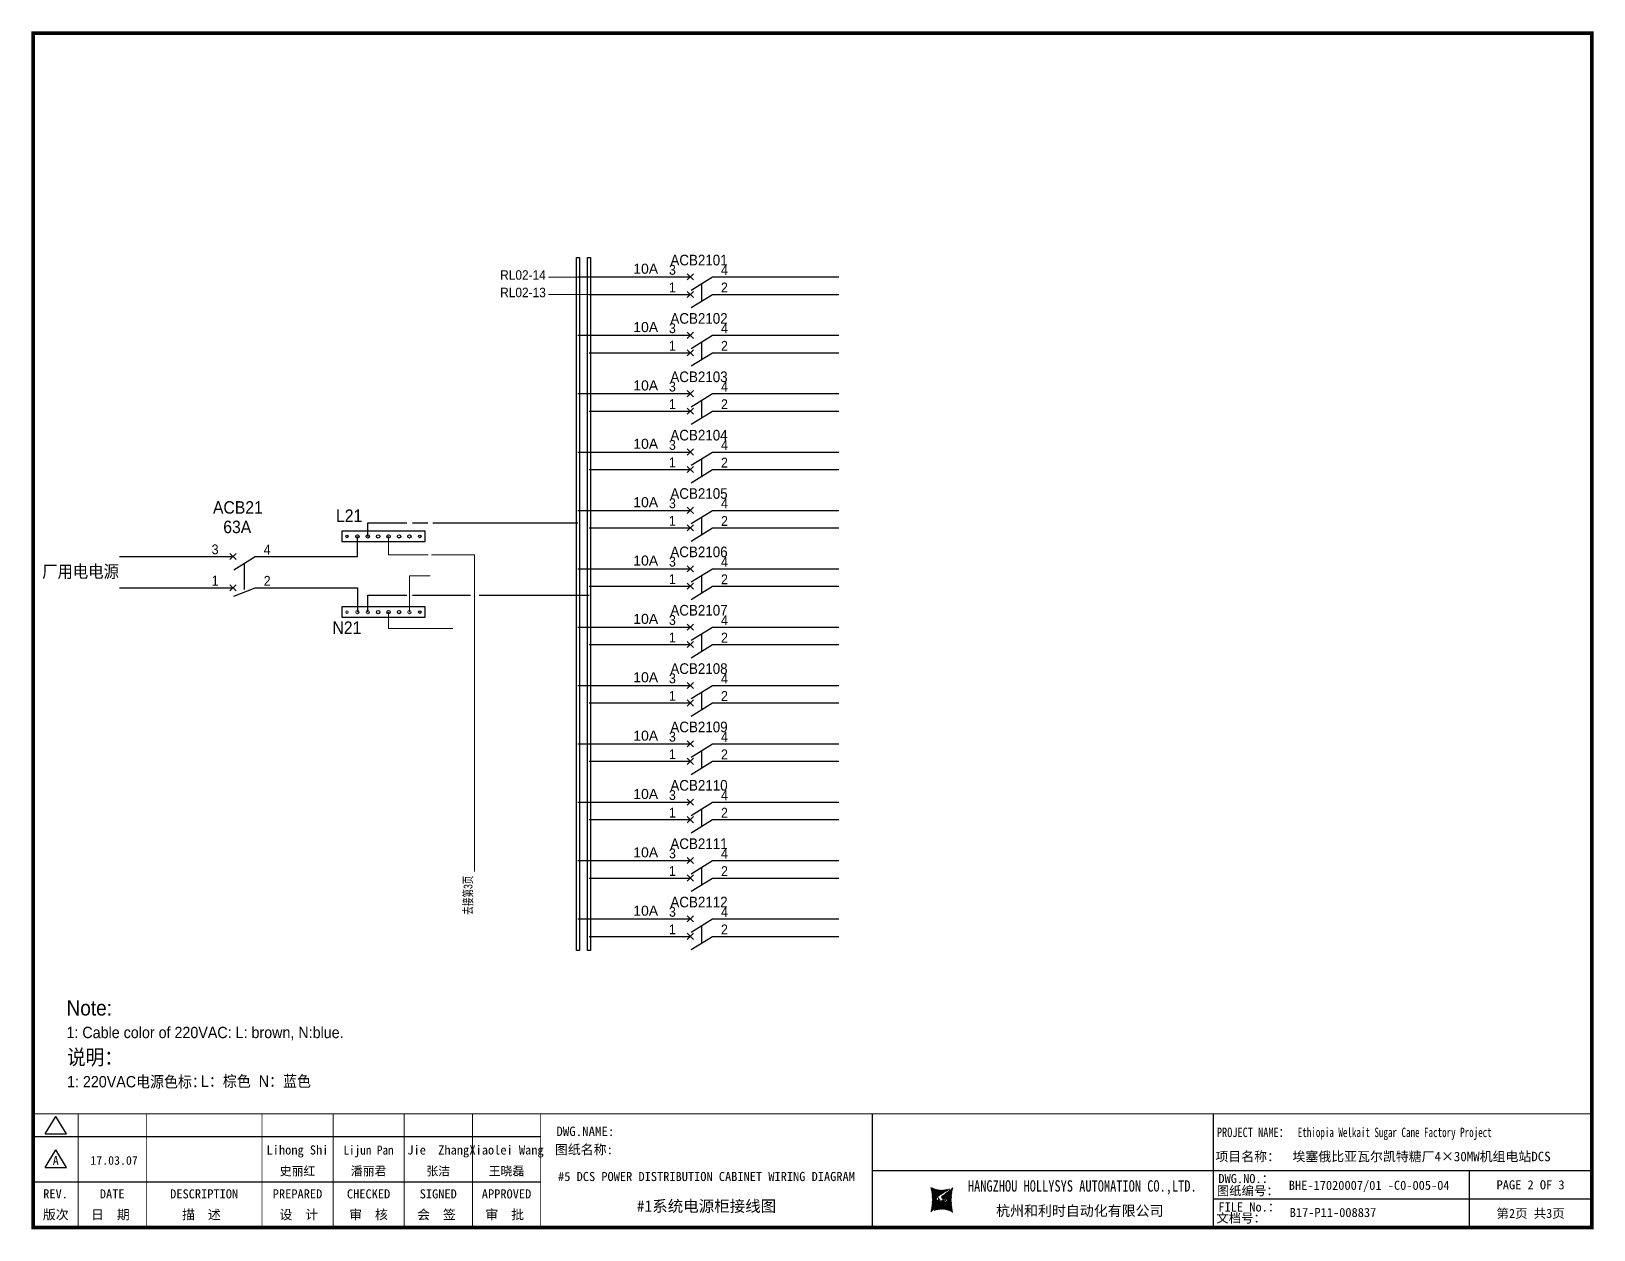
# Model space of a CAD drawing. Extents: x 81444 to 119867, y -54538 to -29386.
# Drawn here: x 96423 to 100548, y -54507 to -51344 of the extents above; entities that cross this region are included whole.
import ezdxf
from ezdxf.enums import TextEntityAlignment as Align
from ezdxf.lldxf.tags import DXFTag

# ---------------------------------------------------------------- set-up
doc = ezdxf.new("R2010")
doc.units = 0
doc.header["$LTSCALE"] = 100
doc.header["$MEASUREMENT"] = 0
for name, color, linetype in [('t', 1, 'Continuous'), ('标准图框及表格', 7, 'Continuous'), ('空气开关', 7, 'Continuous')]:
    doc.layers.add(name, color=color, linetype=linetype)
doc.layers.add('细实线', color=7, linetype='Continuous', lineweight=20)
doc.styles.add('HZ', font='arial.ttf', dxfattribs={"width": 0.7})
doc.styles.get("Standard").update_dxf_attribs({"font": ''})
doc.styles.get('Standard').set_extended_font_data('SimSun')
tags = doc.linetypes.add('CENTER', pattern=[2, 1.25, -0.25, 0.25, -0.25]).pattern_tags.tags
tags[10:11] = [DXFTag(74, 4), DXFTag(75, 0), DXFTag(340, '0'), DXFTag(46, 1.0), DXFTag(50, 0.0), DXFTag(44, 0.0), DXFTag(45, 0.0)]
tags[8:9] = [DXFTag(74, 4), DXFTag(75, 0), DXFTag(340, '0'), DXFTag(46, 1.0), DXFTag(50, 0.0), DXFTag(44, 0.0), DXFTag(45, 0.0)]
tags[6:7] = [DXFTag(74, 4), DXFTag(75, 0), DXFTag(340, '0'), DXFTag(46, 1.0), DXFTag(50, 0.0), DXFTag(44, 0.0), DXFTag(45, 0.0)]
tags[4:5] = [DXFTag(74, 4), DXFTag(75, 0), DXFTag(340, '0'), DXFTag(46, 1.0), DXFTag(50, 0.0), DXFTag(44, 0.0), DXFTag(45, 0.0)]
pattern_1 = [(45, (0, 0), (-0.736262898216564, 0.7362628982165641), [])]

# ---------------------------------------------------------------- blocks, each defined once
blk = doc.blocks.new('图框')
at = {"layer": '标准图框及表格'}
h = blk.add_hatch(dxfattribs=at)
h.set_pattern_fill('ANSI31', color=5, scale=8.329863809039892, style=0)
h.set_pattern_definition(pattern_1)
edge = h.paths.add_edge_path()
edge.add_arc((2399.257256036391, -2998.153851416566), 55.18534773488954, 238.1092081981581, 291.6531626184834)
edge.add_line((2419.619937407027, -3049.445018414634), (2388.525499730735, -3070.242821799802))
edge.add_arc((2238.907377712399, -3078.328790578547), 135.3602868968974, 346.3915348661821, 374.2500326978034)
edge.add_line((2370.467593623529, -3110.177132109857), (2397.50623789792, -3087.85242802291))
edge.add_line((2391.339199201146, -3080.281448750429), (2396.143986595598, -3080.898839897796))
edge.add_spline(control_points=[(2397.470018868538, -3087.887634953957), (2398.35948137939, -3087.023080631327), (2399.970992452319, -3085.456697735681), (2399.869182150054, -3081.252294174519), (2397.426500162081, -3081.012803431273), (2396.121921064187, -3080.884897048199)], knot_values=[0, 0, 0, 0, 6.844331067525468, 12.40042740766005, 18.76924275352248, 18.76924275352248, 18.76924275352248, 18.76924275352248], weights=[1, 1, 1, 1, 1, 1], degree=3, periodic=0)
edge.add_spline(control_points=[(2388.515363058686, -3070.265433304907), (2387.789374929038, -3070.86905758363), (2386.478198365832, -3071.959237952229), (2385.544096281083, -3073.38263759949), (2385.127199159644, -3074.017912079413)], knot_values=[0, 0, 0, 0, 5.253673658024614, 9.488438564008057, 9.488438564008057, 9.488438564008057, 9.488438564008057], weights=[1, 1, 1, 1, 1], degree=3, periodic=0)
edge.add_spline(control_points=[(2386.272665588534, -3072.281716856574), (2385.721471206634, -3072.905523096015), (2384.632427465753, -3074.386714445929), (2384.912828655535, -3077.72895088909), (2387.858851342782, -3079.895552619193), (2390.185443934519, -3080.145534927004), (2391.314573401905, -3080.266855002868)], knot_values=[10.66597461496156, 10.66597461496156, 10.66597461496156, 10.66597461496156, 18.97770399508879, 28.89455822145742, 41.119553648298, 52.64692538081317, 52.64692538081317, 52.64692538081317, 52.64692538081317], weights=[1, 1, 1, 1, 1, 1, 1], degree=3, periodic=0)
h = blk.add_hatch(dxfattribs=at)
h.set_pattern_fill('ANSI31', color=3, scale=8.329863809039892, style=0)
h.set_pattern_definition(pattern_1)
edge = h.paths.add_edge_path()
edge.add_line((2402.469732125144, -3075.776359090531), (2407.706041465404, -3076.440586092609))
edge.add_spline(control_points=[(2401.044493204623, -3068.769946203269), (2400.155030693568, -3069.634500525768), (2398.543519620813, -3071.200883421574), (2398.645329922932, -3075.40528698259), (2401.088011911052, -3075.644777725895), (2402.392591008975, -3075.772684108895)], knot_values=[0, 0, 0, 0, 6.844331067526932, 12.40042740766158, 18.76924275352342, 18.76924275352342, 18.76924275352342, 18.76924275352342], weights=[1, 1, 1, 1, 1, 1], degree=3, periodic=0)
edge.add_line((2428.046918449632, -3046.480449047325), (2401.008274175249, -3068.805153134272))
edge.add_spline(control_points=[(2412.625169549749, -3083.918607966574), (2413.015644598316, -3083.422785431954), (2413.86377905187, -3082.052674005965), (2413.601683417044, -3078.928630268005), (2410.655660730175, -3076.762028538062), (2408.329068138031, -3076.512046230251), (2407.199938671052, -3076.390726154226)], knot_values=[12.65408913243743, 12.65408913243743, 12.65408913243743, 12.65408913243743, 18.97770399508879, 28.89455822145742, 41.119553648298, 52.64692538081317, 52.64692538081317, 52.64692538081317, 52.64692538081317], weights=[1, 1, 1, 1, 1, 1, 1], degree=3, periodic=0)
edge.add_line((2411.626283690712, -3084.975693399283), (2412.781242849298, -3083.732051979769))
edge.add_line((2410.021343801694, -3086.399138189481), (2411.626283690712, -3084.975693399414))
edge.add_line((2378.894574665755, -3107.212562742519), (2409.989012342048, -3086.414759357351))
edge.add_arc((2399.257256036391, -3158.503729740543), 55.18534773488965, 58.10920819815809, 111.6531626184834)
edge.add_arc((2559.607134360383, -3078.328790578547), 135.360286896897, 166.3915348661823, 194.2500326978024)
at = {"color": 7}
for p, q in [((2215.642035047145, -2851.581424744189), (2215.642035047145, -3151.581424744189)), ((3115.642035047145, -2851.581424744189), (3115.642035047145, -3151.581424744189)), ((0, -2911.581424744189), (1340.158172602998, -2911.581424744189)), ((2215.642035047145, -3001.581424744189), (3115.642035047145, -3001.581424744189)), ((3115.642035047145, -3001.581424744189), (4115.642035047145, -3001.581424744189)), ((3791.785572043125, -3001.581424744189), (3791.785572043125, -3151.581424744189)), ((0, -3031.581424744189), (1340.158172602998, -3031.581424744189)), ((4115.642035047145, -3076.581424744189), (3115.642035047145, -3076.581424744189))]:
    blk.add_line(p, q, dxfattribs=at)
at = {"color": 7, "const_width": 3}
blk.add_lwpolyline([(4115.642035047145, -2851.581424744189), (0, -2851.581424744189)], dxfattribs=at)
at = {"layer": 't', "color": 7}
for p, q in [((31.94938321653171, -2904.992613363662), (59.89920926059131, -2859.122325316828)), ((87.8490353046218, -2904.992613363662), (59.89920926059131, -2859.122325316828)), ((31.94938321653171, -2904.992613363662), (87.8490353046218, -2904.992613363662)), ((31.94938321653171, -2992.977239491032), (59.89920926059131, -2947.106951444141)), ((87.8490353046218, -2992.977239491032), (59.89920926059131, -2947.106951444141)), ((31.94938321653171, -2992.977239491032), (87.8490353046218, -2992.977239491032))]:
    blk.add_line(p, q, dxfattribs=at)
at = {"layer": 't', "color": 7, "const_width": 9.61519705431492}
blk.add_lwpolyline([(4115.642035047145, -3151.581424744189), (4115.642035047145, 0), (0, 0), (0, -3151.581424744189)], close=True, dxfattribs=at)
at = {"layer": 't', "color": 7, "const_width": 2.40379926357873}
for points in [[(118.7653193609731, -2852.783324375967), (118.7653193609731, -3151.581424744189)], [(299.0502641293569, -2852.783324375967), (299.0502641293569, -3151.581424744189)], [(604.3883150879992, -2852.783324375967), (604.3883150879992, -3156.41304604568)], [(791.9882990770857, -2852.783324375967), (791.9882990770857, -3156.41304604568)], [(979.588283066143, -2852.783324375967), (979.588283066143, -3156.41304604568)], [(1159.873227834585, -2852.783324375967), (1159.873227834585, -3156.41304604568)], [(1340.158172602998, -2852.783324375967), (1340.158172602998, -3156.41304604568)]]:
    blk.add_lwpolyline(points, dxfattribs=at)
at = {"color": 7, "linetype": 'CENTER'}
for s, height, p in [('图纸编号：', 24, (3125.2212882557, -3066.664538382978)), ('杭州和利时自动化有限公司', 27, (2542.549152440595, -3121.114498389041)), ('文档号：', 24, (3124.032392707933, -3138.728717091954))]:
    blk.add_text(s, height=height, dxfattribs=at).set_placement(p)
at = {"color": 7, "flags": 8}
for tag, p, height in [('DWG.NAME:', (1381.636459220965, -2910.37952511241), 25), ('PROJECTNAME:', (3125.480185663539, -2912.807924402037), 24), ('PROJECTNAME：', (3339.10867075545, -2913.108539231762), 25), ('DWG.NO.:', (3128.186172261583, -3030.402470643486), 24), ('图纸编号', (3315.362718925957, -3052.404678158069), 24), ('FILENO.:', (3128.672545599984, -3106.104124450346), 24), ('文档号', (3317.726365529132, -3124.132485953713), 24)]:
    blk.add_attdef(tag, p, '', height=height, dxfattribs=at)
for tag, height, p in [('A', 23, (59.89920926059131, -2974.881554149018)), ('设计时间', 23, (213.8658221408186, -2974.881554149018)), ('RENLIU', 24, (698.1883070825425, -2950.380597809435)), ('SHUFENWANG', 24, (885.7882910716289, -2950.380597809435)), ('FANGHOU', 24, (1069.730755450379, -2950.380597809435)), ('DANDANLI', 24, (1250.015700218792, -2950.380597809435)), ('刘仁', 23, (698.1883070825425, -3002.188376027443)), ('王姝芬', 23, (885.7882910716289, -3002.188376027443)), ('侯方', 23, (1069.730755450379, -3002.188376027443)), ('李丹丹', 23, (1250.015700218792, -3002.188376027443)), ('#10STATIONONTROLCABINETCOVER', 30, (1777.900103825072, -3017.182374560078)), ('REV.', 24, (59.38265968048654, -3063.048954873535)), ('DATE', 24, (208.907791745165, -3063.048954873535)), ('DESCRIPTION', 24, (451.7192896086781, -3063.048954873535)), ('PREPARED', 24, (698.1883070825425, -3063.048954873535)), ('CHECKED', 24, (885.7882910716144, -3063.048954873535)), ('SIGNED', 24, (1069.730755450364, -3063.048954873535)), ('APPROVED', 24, (1250.015700218792, -3063.048954873535)), ('PAGEXOFX', 24, (3953.713803545135, -3039.081424744189)), ('图纸名称', 30, (1777.900103825072, -3094.695064044037)), ('第几页共几页', 24, (3953.713803545135, -3114.081424744189))]:
    blk.add_attdef(tag, text='', height=height, dxfattribs=at).set_placement(p, align=Align.MIDDLE)
for tag, p in [('图纸名称:', (1377.81237181677, -2965.923337057193)), ('项目名称：', (3121.562334825969, -2984.305160940257)), ('项目名称：', (3325.036680579346, -2984.305160940257))]:
    blk.add_attdef(tag, text='', height=25, dxfattribs=at).set_placement(p, align=Align.BOTTOM_LEFT)
at = {"color": 7, "width": 0.8, "flags": 8}
blk.add_attdef('HANGZHOUHOLLYSYSAUTOMATIONCO.,LTD.', text='', height=24, dxfattribs=at).set_placement((2770.082304289484, -3045.714803244191), align=Align.MIDDLE)
at = {"layer": 't', "color": 7}
for s, p in [('版次', (59.89920926059131, -3117.600441270843)), ('日  期', (204.1999693705875, -3117.600441270843)), ('描  述', (444.4895954714448, -3117.600441270843)), ('设  计', (701.4970341851513, -3117.600441270843)), ('审  核', (885.5947788425256, -3117.600441270843)), ('会  签', (1065.022933075787, -3117.600441270843)), ('审  批', (1245.3078778442, -3117.600441270843))]:
    blk.add_text(s, height=25, dxfattribs=at).set_placement(p, align=Align.MIDDLE_CENTER)
at = {"layer": '标准图框及表格', "color": 5, "style": 'HZ'}
for s, p in [('pgqh', (2373.884875617339, -3059.677228196226)), ('hollilas', (2374.051901626051, -3085.968484618272))]:
    blk.add_text(s, height=5.205656721233694, dxfattribs=at).set_placement(p)
at = {"layer": '标准图框及表格', "color": 3, "style": 'HZ'}
for s, height, p in [('auto', 8.676094535389492, (2400.907127263781, -3074.200036411981)), ('hollysys', 4.338047267694746, (2402.5381050141, -3099.731461394062))]:
    blk.add_text(s, height=height, dxfattribs=at).set_placement(p)
blk = doc.blocks.new('供电端子')
at = {"style": 'HZ', "width": 0.7}
blk.add_attdef('供电端子', (0, 0), '', height=17, dxfattribs=at)

msp = doc.modelspace()

# ---------------------------------------------------------------- linework, layer by layer
at = {"color": 43}
for p, q in [((97866.31212036333, -51992.58867205161), (98162.97673399256, -51992.58867205161)), ((98221.53046530373, -51992.58867205161), (98555.22592744998, -51992.58867205161)), ((97866.31212036333, -52146.58867205161), (98162.97673399256, -52146.58867205161)), ((98221.53046530373, -52146.58867205161), (98555.22592744998, -52146.58867205161)), ((97866.31212036333, -52300.58867205161), (98162.97673399256, -52300.58867205161)), ((98221.53046530373, -52300.58867205161), (98555.22592744998, -52300.58867205161)), ((97866.31212036333, -52454.58867205161), (98162.97673399256, -52454.58867205161)), ((98221.53046530373, -52454.58867205161), (98555.22592744998, -52454.58867205161)), ((97866.31212036333, -52608.58867205161), (98162.97673399256, -52608.58867205161)), ((98221.53046530373, -52608.58867205161), (98555.22592744998, -52608.58867205161)), ((97283.86212036332, -52730.30469449504), (97283.86212036332, -52677.33867205161)), ((97311.36212036332, -52677.33867205161), (97311.36212036332, -52641.03867205162)), ((97311.36212036332, -52641.03867205162), (97414.21181286608, -52641.03867205162)), ((97429.40876109792, -52641.03867205162), (97470.3236217221, -52641.03867205162)), ((97483.57224325759, -52641.03867205162), (97866.31212036333, -52641.03867205162)), ((96656.27247069815, -52730.30469449504), (96955.68708432738, -52730.30469449504)), ((97014.24081563855, -52730.30469449504), (97283.86212036332, -52730.30469449504)), ((97866.31212036333, -52762.58867205161), (98162.97673399256, -52762.58867205161)), ((98221.53046530373, -52762.58867205161), (98555.22592744998, -52762.58867205161)), ((97866.31212036333, -52916.58867205161), (98162.97673399256, -52916.58867205161)), ((98221.53046530373, -52916.58867205161), (98555.22592744998, -52916.58867205161)), ((97866.31212036333, -53070.58867205161), (98162.97673399256, -53070.58867205161)), ((98221.53046530373, -53070.58867205161), (98555.22592744998, -53070.58867205161)), ((97866.31212036333, -53224.58867205161), (98162.97673399256, -53224.58867205161)), ((98221.53046530373, -53224.58867205161), (98555.22592744998, -53224.58867205161)), ((97866.31212036333, -53378.58867205161), (98162.97673399256, -53378.58867205161)), ((98221.53046530373, -53378.58867205161), (98555.22592744998, -53378.58867205161)), ((97866.31212036333, -53532.58867205161), (98162.97673399256, -53532.58867205161)), ((98221.53046530373, -53532.58867205161), (98555.22592744998, -53532.58867205161)), ((97866.31212036333, -53686.58867205161), (98162.97673399256, -53686.58867205161)), ((98221.53046530373, -53686.58867205161), (98555.22592744998, -53686.58867205161))]:
    msp.add_line(p, q, dxfattribs=at)
at = {"color": 6}
for p, q in [((98171.0686128399, -52000.68055089894), (98154.88485514522, -51984.49679320427)), ((98154.88485514522, -52000.68055089894), (98171.0686128399, -51984.49679320427)), ((98165.0587903676, -52027.37665822924), (98221.53046530373, -51992.58867205161)), ((98154.88485514522, -52046.79218633044), (98171.0686128399, -52030.60842863577)), ((98171.0686128399, -52046.79218633044), (98154.88485514522, -52030.60842863577)), ((98165.0587903676, -52073.48829366074), (98221.53046530373, -52038.70030748311)), ((98171.0686128399, -52154.68055089894), (98154.88485514522, -52138.49679320427)), ((98154.88485514522, -52154.68055089894), (98171.0686128399, -52138.49679320427)), ((98165.0587903676, -52181.37665822924), (98221.53046530373, -52146.58867205161)), ((98171.0686128399, -52200.79218633044), (98154.88485514522, -52184.60842863577)), ((98154.88485514522, -52200.79218633044), (98171.0686128399, -52184.60842863577)), ((98165.0587903676, -52227.48829366074), (98221.53046530373, -52192.70030748311)), ((98154.88485514522, -52308.68055089894), (98171.0686128399, -52292.49679320427)), ((98171.0686128399, -52308.68055089894), (98154.88485514522, -52292.49679320427)), ((98165.0587903676, -52335.37665822924), (98221.53046530373, -52300.58867205161)), ((98154.88485514522, -52354.79218633044), (98171.0686128399, -52338.60842863577)), ((98171.0686128399, -52354.79218633044), (98154.88485514522, -52338.60842863577)), ((98165.0587903676, -52381.48829366074), (98221.53046530373, -52346.70030748311)), ((98171.0686128399, -52462.68055089894), (98154.88485514522, -52446.49679320427)), ((98154.88485514522, -52462.68055089894), (98171.0686128399, -52446.49679320427)), ((98165.0587903676, -52489.37665822924), (98221.53046530373, -52454.58867205161)), ((98171.0686128399, -52508.79218633044), (98154.88485514522, -52492.60842863577)), ((98154.88485514522, -52508.79218633044), (98171.0686128399, -52492.60842863577)), ((98165.0587903676, -52535.48829366074), (98221.53046530373, -52500.70030748311)), ((98154.88485514522, -52616.68055089894), (98171.0686128399, -52600.49679320427)), ((98171.0686128399, -52616.68055089894), (98154.88485514522, -52600.49679320427)), ((98165.0587903676, -52643.37665822924), (98221.53046530373, -52608.58867205161)), ((98154.88485514522, -52662.79218633044), (98171.0686128399, -52646.60842863577)), ((98171.0686128399, -52662.79218633044), (98154.88485514522, -52646.60842863577)), ((98165.0587903676, -52689.48829366074), (98221.53046530373, -52654.70030748311)), ((98171.0686128399, -52770.68055089894), (98154.88485514522, -52754.49679320427)), ((98154.88485514522, -52770.68055089894), (98171.0686128399, -52754.49679320427)), ((98171.0686128399, -52816.79218633044), (98154.88485514522, -52800.60842863577)), ((98154.88485514522, -52816.79218633044), (98171.0686128399, -52800.60842863577)), ((98165.0587903676, -52797.37665822924), (98221.53046530373, -52762.58867205161)), ((98165.0587903676, -52843.48829366074), (98221.53046530373, -52808.70030748311)), ((98171.0686128399, -52924.68055089894), (98154.88485514522, -52908.49679320427)), ((98154.88485514522, -52924.68055089894), (98171.0686128399, -52908.49679320427)), ((98165.0587903676, -52951.37665822924), (98221.53046530373, -52916.58867205161)), ((98171.0686128399, -52970.79218633044), (98154.88485514522, -52954.60842863577)), ((98154.88485514522, -52970.79218633044), (98171.0686128399, -52954.60842863577)), ((98165.0587903676, -52997.48829366074), (98221.53046530373, -52962.70030748311)), ((98154.88485514522, -53078.68055089894), (98171.0686128399, -53062.49679320427)), ((98171.0686128399, -53078.68055089894), (98154.88485514522, -53062.49679320427)), ((98165.0587903676, -53105.37665822924), (98221.53046530373, -53070.58867205161)), ((98154.88485514522, -53124.79218633044), (98171.0686128399, -53108.60842863577)), ((98171.0686128399, -53124.79218633044), (98154.88485514522, -53108.60842863577)), ((98165.0587903676, -53151.48829366074), (98221.53046530373, -53116.70030748311)), ((98171.0686128399, -53232.68055089894), (98154.88485514522, -53216.49679320427)), ((98154.88485514522, -53232.68055089894), (98171.0686128399, -53216.49679320427)), ((98165.0587903676, -53259.37665822924), (98221.53046530373, -53224.58867205161)), ((98171.0686128399, -53278.79218633044), (98154.88485514522, -53262.60842863577)), ((98154.88485514522, -53278.79218633044), (98171.0686128399, -53262.60842863577)), ((98165.0587903676, -53305.48829366074), (98221.53046530373, -53270.70030748311)), ((98171.0686128399, -53386.68055089894), (98154.88485514522, -53370.49679320427)), ((98154.88485514522, -53386.68055089894), (98171.0686128399, -53370.49679320427)), ((98165.0587903676, -53413.37665822924), (98221.53046530373, -53378.58867205161)), ((98171.0686128399, -53432.79218633044), (98154.88485514522, -53416.60842863577)), ((98154.88485514522, -53432.79218633044), (98171.0686128399, -53416.60842863577)), ((98165.0587903676, -53459.48829366074), (98221.53046530373, -53424.70030748311)), ((98171.0686128399, -53540.68055089894), (98154.88485514522, -53524.49679320427)), ((98154.88485514522, -53540.68055089894), (98171.0686128399, -53524.49679320427)), ((98165.0587903676, -53567.37665822924), (98221.53046530373, -53532.58867205161)), ((98171.0686128399, -53586.79218633044), (98154.88485514522, -53570.60842863577)), ((98154.88485514522, -53586.79218633044), (98171.0686128399, -53570.60842863577)), ((98165.0587903676, -53613.48829366074), (98221.53046530373, -53578.70030748311)), ((98154.88485514522, -53694.68055089894), (98171.0686128399, -53678.49679320427)), ((98171.0686128399, -53694.68055089894), (98154.88485514522, -53678.49679320427)), ((98165.0587903676, -53721.37665822924), (98221.53046530373, -53686.58867205161)), ((98154.88485514522, -53740.79218633044), (98171.0686128399, -53724.60842863577)), ((98171.0686128399, -53740.79218633044), (98154.88485514522, -53724.60842863577)), ((98165.0587903676, -53767.48829366074), (98221.53046530373, -53732.70030748311))]:
    msp.add_line(p, q, dxfattribs=at)
at = {"color": 5}
for p, q in [((97896.01212036335, -52038.70030748311), (98162.97673399256, -52038.70030748311)), ((98221.53046530373, -52038.70030748311), (98554.63627778481, -52038.70030748311)), ((97896.01212036335, -52192.70030748311), (98162.97673399256, -52192.70030748311)), ((98221.53046530373, -52192.70030748311), (98554.63627778481, -52192.70030748311)), ((97896.01212036335, -52346.70030748311), (98162.97673399256, -52346.70030748311)), ((98221.53046530373, -52346.70030748311), (98554.63627778481, -52346.70030748311)), ((97896.01212036335, -52500.70030748311), (98162.97673399256, -52500.70030748311)), ((98221.53046530373, -52500.70030748311), (98554.63627778481, -52500.70030748311)), ((97896.01212036335, -52654.70030748311), (98162.97673399256, -52654.70030748311)), ((98221.53046530373, -52654.70030748311), (98554.63627778481, -52654.70030748311)), ((96656.09950615313, -52812.71632992653), (96955.68708432738, -52812.71632992653)), ((97014.24081563855, -52812.71632992653), (97283.86212036332, -52812.71632992653)), ((97283.86212036332, -52812.71632992653), (97283.86212036332, -52876.98867205163)), ((97311.36212036332, -52876.98867205163), (97311.36212036332, -52832.43867205161)), ((97311.36212036332, -52832.43867205161), (97414.19622625252, -52832.43867205161)), ((97429.78283982362, -52832.43867205161), (97529.71212036336, -52832.43867205161)), ((97529.71212036336, -52832.43867205161), (97582.74275085916, -52832.43867205161)), ((97605.41418878081, -52832.43867205161), (97638.50352223257, -52832.43867205161)), ((97638.50352223257, -52832.43867205161), (97896.01212036335, -52832.43867205161)), ((97896.01212036335, -52808.70030748311), (98162.97673399256, -52808.70030748311)), ((98221.53046530373, -52808.70030748311), (98554.63627778481, -52808.70030748311)), ((97896.01212036335, -52962.70030748311), (98162.97673399256, -52962.70030748311)), ((98221.53046530373, -52962.70030748311), (98554.63627778481, -52962.70030748311)), ((97896.01212036335, -53116.70030748311), (98162.97673399256, -53116.70030748311)), ((98221.53046530373, -53116.70030748311), (98554.63627778481, -53116.70030748311)), ((97896.01212036335, -53270.70030748311), (98162.97673399256, -53270.70030748311)), ((98221.53046530373, -53270.70030748311), (98554.63627778481, -53270.70030748311)), ((97896.01212036335, -53424.70030748311), (98162.97673399256, -53424.70030748311)), ((98221.53046530373, -53424.70030748311), (98554.63627778481, -53424.70030748311)), ((97896.01212036335, -53578.70030748311), (98162.97673399256, -53578.70030748311)), ((98221.53046530373, -53578.70030748311), (98554.63627778481, -53578.70030748311)), ((97896.01212036335, -53732.70030748311), (98162.97673399256, -53732.70030748311)), ((98221.53046530373, -53732.70030748311), (98554.63627778481, -53732.70030748311))]:
    msp.add_line(p, q, dxfattribs=at)
for p, q in [((96963.77896317471, -52738.39657334238), (96947.59520548004, -52722.2128156477)), ((96947.59520548004, -52738.39657334238), (96963.77896317471, -52722.2128156477)), ((96957.76914070242, -52765.09268067267), (97014.24081563855, -52730.30469449504)), ((96947.59520548004, -52820.80820877387), (96963.77896317471, -52804.62445107919)), ((96963.77896317471, -52820.80820877387), (96947.59520548004, -52804.62445107919)), ((96957.76914070242, -52834.85431610417), (97014.24081563855, -52812.71632992653))]:
    msp.add_line(p, q)
at = {"color": 43}
for points in [[(97870.29940668702, -51940.88867205162), (97870.29940668702, -53769.71664948569), (97862.46212036336, -53769.71664948569), (97862.46212036336, -51940.88867205162)], [(97242.61212036332, -52691.08867205161), (97462.61212036332, -52691.08867205161), (97462.61212036332, -52663.58867205161), (97242.61212036332, -52663.58867205161)]]:
    msp.add_lwpolyline(points, close=True, dxfattribs=at)
at = {"color": 5}
for points in [[(97899.44940668698, -51940.88867205162), (97899.44940668698, -53769.71664948569), (97891.61212036332, -53769.71664948569), (97891.61212036332, -51940.88867205162)], [(97242.61212036332, -52890.73867205163), (97462.61212036332, -52890.73867205163), (97462.61212036332, -52863.23867205163), (97242.61212036332, -52863.23867205163)]]:
    msp.add_lwpolyline(points, close=True, dxfattribs=at)
for centre, radius in [((97256.36212036332, -52677.33867205161), 3.3), ((97283.86212036332, -52677.33867205161), 4.4), ((97311.36212036332, -52677.33867205161), 4.4), ((97338.86212036332, -52677.33867205161), 4.4), ((97366.36212036332, -52677.33867205161), 4.4), ((97393.86212036332, -52677.33867205161), 4.4), ((97421.36212036332, -52677.33867205161), 4.4), ((97448.86212036332, -52677.33867205161), 3.3), ((97338.86212036332, -52876.98867205163), 4.4), ((97366.36212036332, -52876.98867205163), 4.4), ((97393.86212036332, -52876.98867205163), 4.4), ((97448.86212036332, -52876.98867205163), 3.3)]:
    msp.add_circle(centre, radius)
at = {"lineweight": 20}
for centre, radius in [((97256.36212036332, -52876.98867205163), 3.3), ((97283.86212036332, -52876.98867205163), 4.4), ((97311.36212036332, -52876.98867205163), 4.4), ((97421.36212036332, -52876.98867205163), 4.4)]:
    msp.add_circle(centre, radius, dxfattribs=at)
at = {"layer": '空气开关', "color": 6}
for p, q in [((98193.29462783567, -52056.09430057191), (98193.29462783567, -52009.98266514044)), ((98193.29462783567, -52210.09430057191), (98193.29462783567, -52163.98266514044)), ((98193.29462783567, -52364.09430057191), (98193.29462783567, -52317.98266514044)), ((98193.29462783567, -52518.09430057191), (98193.29462783567, -52471.98266514044)), ((98193.29462783567, -52672.09430057191), (98193.29462783567, -52625.98266514044)), ((98193.29462783567, -52826.09430057191), (98193.29462783567, -52779.98266514044)), ((98193.29462783567, -52980.09430057191), (98193.29462783567, -52933.98266514044)), ((98193.29462783567, -53134.09430057191), (98193.29462783567, -53087.98266514044)), ((98193.29462783567, -53288.09430057191), (98193.29462783567, -53241.98266514044)), ((98193.29462783567, -53442.09430057191), (98193.29462783567, -53395.98266514044)), ((98193.29462783567, -53596.09430057191), (98193.29462783567, -53549.98266514044)), ((98193.29462783567, -53750.09430057191), (98193.29462783567, -53703.98266514044))]:
    msp.add_line(p, q, dxfattribs=at)
at = {"layer": '空气开关'}
msp.add_line((96986.00497817049, -52817.46032301537), (96986.00497817049, -52747.69868758387), dxfattribs=at)
at = {"layer": '细实线', "color": 43}
for p, q in [((97867.18348444246, -51992.85156504831), (97788.97328956985, -51992.85156504831)), ((97366.36212036332, -52677.33867205161), (97366.36212036332, -52726.19062405415)), ((97366.36212036332, -52726.19062405415), (97470.71328706142, -52726.19062405415)), ((97479.74147432279, -52726.19062405415), (97593.12082828219, -52726.19062405415)), ((97593.12082828219, -52726.19062405415), (97593.12082828219, -53561.58051373013))]:
    msp.add_line(p, q, dxfattribs=at)
at = {"layer": '细实线', "color": 5}
for p, q in [((97896.88348444247, -52038.96320047981), (97788.97328956985, -52038.96320047981)), ((97421.36212036332, -52876.98867205163), (97421.36212036332, -52780.96812696632)), ((97421.36212036332, -52780.96812696632), (97475.69788608146, -52780.96812696632)), ((97366.36212036332, -52876.98867205163), (97366.36212036332, -52920.20268480368)), ((97366.36212036332, -52920.20268480368), (97535.8551080115, -52920.20268480369))]:
    msp.add_line(p, q, dxfattribs=at)

# ---------------------------------------------------------------- block references
at = {"color": 1}
ref = msp.add_blockref('图框', (96427.72643411068, -51349.15845139102), dxfattribs=at)
ref.add_attrib('第几页共几页', '第2页 共3页', dxfattribs={"color": 7, "height": 24, "flags": 8}).set_placement((100381.4402376558, -54463.23987613521), align=Align.MIDDLE)
ref.add_attrib('图纸编号', 'BHE-17020007/01 -C0-005-04', (99743.08915303664, -54401.56312954909), dxfattribs={"color": 7, "height": 24, "flags": 8})
ref.add_attrib('文档号', 'B17-P11-008837', (99745.45279963981, -54473.29093734473), dxfattribs={"color": 7, "height": 24, "flags": 8})
ref.add_attrib('图纸名称', '#1系统电源柜接线图', dxfattribs={"color": 7, "height": 30, "flags": 8}).set_placement((98205.62653793575, -54443.85351543506), align=Align.MIDDLE)
ref.add_attrib('刘仁', '史丽红', dxfattribs={"color": 7, "height": 23, "flags": 8}).set_placement((97125.91474119322, -54351.34682741846), align=Align.MIDDLE)
ref.add_attrib('王姝芬', '潘丽君', dxfattribs={"color": 7, "height": 23, "flags": 8}).set_placement((97313.51472518231, -54351.34682741846), align=Align.MIDDLE)
ref.add_attrib('侯方', '张洁', dxfattribs={"color": 7, "height": 23, "flags": 8}).set_placement((97497.45718956106, -54351.34682741846), align=Align.MIDDLE)
ref.add_attrib('李丹丹', '王晓磊', dxfattribs={"color": 7, "height": 23, "flags": 8}).set_placement((97677.74213432947, -54351.34682741846), align=Align.MIDDLE)
ref.add_attrib('设计时间', '17.03.07', dxfattribs={"color": 7, "height": 23, "flags": 8}).set_placement((96641.5922562515, -54324.04000554004), align=Align.MIDDLE)
ref.add_attrib('A', 'A', dxfattribs={"color": 7, "height": 23, "flags": 8}).set_placement((96487.62564337127, -54324.04000554004), align=Align.MIDDLE)
ref.add_attrib('REV.', 'REV.', dxfattribs={"color": 7, "height": 24, "flags": 8}).set_placement((96487.10909379116, -54412.20740626456), align=Align.MIDDLE)
ref.add_attrib('DATE', 'DATE', dxfattribs={"color": 7, "height": 24, "flags": 8}).set_placement((96636.63422585584, -54412.20740626456), align=Align.MIDDLE)
ref.add_attrib('DESCRIBE', 'DESCRIPTION', dxfattribs={"color": 7, "height": 24, "flags": 8}).set_placement((96879.44572371936, -54412.20740626456), align=Align.MIDDLE)
ref.add_attrib('PREPARE', 'PREPARED', dxfattribs={"color": 7, "height": 24, "flags": 8}).set_placement((97125.91474119322, -54412.20740626456), align=Align.MIDDLE)
ref.add_attrib('VERIFY', 'CHECKED', dxfattribs={"color": 7, "height": 24, "flags": 8}).set_placement((97313.5147251823, -54412.20740626456), align=Align.MIDDLE)
ref.add_attrib('SIGN', 'SIGNED', dxfattribs={"color": 7, "height": 24, "flags": 8}).set_placement((97497.45718956104, -54412.20740626456), align=Align.MIDDLE)
ref.add_attrib('APPROVER', 'APPROVED', dxfattribs={"color": 7, "height": 24, "flags": 8}).set_placement((97677.74213432947, -54412.20740626456), align=Align.MIDDLE)
ref.add_attrib('RENLIU', 'Lihong Shi', dxfattribs={"color": 7, "height": 24, "flags": 8}).set_placement((97125.91474119322, -54299.53904920046), align=Align.MIDDLE)
ref.add_attrib('SHUFENWANG', 'Lijun Pan', dxfattribs={"color": 7, "height": 24, "width": 0.9, "flags": 8}).set_placement((97313.51472518231, -54299.53904920046), align=Align.MIDDLE)
ref.add_attrib('FANGHOU', 'Jie  Zhang', dxfattribs={"color": 7, "height": 24, "flags": 8}).set_placement((97497.45718956106, -54299.53904920046), align=Align.MIDDLE)
ref.add_attrib('DANDANLI', 'Xiaolei Wang', dxfattribs={"color": 7, "height": 24, "flags": 8}).set_placement((97677.74213432947, -54299.53904920046), align=Align.MIDDLE)
ref.add_attrib('DWG.NAME:', 'DWG.NAME:', (97809.36289333164, -54259.53797650343), dxfattribs={"color": 7, "height": 25, "flags": 8})
ref.add_attrib('#10STATIONONTROLCABINETCOVER', '#5 DCS POWER DISTRIBUTION CABINET WIRING DIAGRAM', dxfattribs={"color": 7, "height": 24, "flags": 8}).set_placement((98205.62653793575, -54366.3408259511), align=Align.MIDDLE)
ref.add_attrib('图纸名称:', '图纸名称:', dxfattribs={"color": 7, "height": 25, "flags": 8}).set_placement((97805.53880592746, -54315.08178844822), align=Align.BOTTOM_LEFT)
ref.add_attrib('HANGZHOUHOLLYSYSAUTOMATIONCO.,LTD', 'HANGZHOU HOLLYSYS AUTOMATION CO.,LTD.', dxfattribs={"color": 7, "height": 30, "width": 0.8, "flags": 8}).set_placement((99197.80873840016, -54394.87325463521), align=Align.MIDDLE)
ref.add_attrib('PROJECTNAME：', 'PROJECT NAME：', (99553.11285634084, -54262.26699062278), dxfattribs={"color": 7, "height": 25, "width": 0.8, "flags": 8})
ref.add_attrib('项目名称：', '项目名称：', dxfattribs={"color": 7, "height": 25, "flags": 8}).set_placement((99549.28876893665, -54333.46361233128), align=Align.BOTTOM_LEFT)
ref.add_attrib('PROJECTNAME：', 'Ethiopia Welkait Sugar Cane Factory Project', (99766.83510486613, -54262.26699062278), dxfattribs={"color": 7, "height": 25, "width": 0.7, "flags": 8})
ref.add_attrib('项目名称：', '埃塞俄比亚瓦尔凯特糖厂4×30MW机组电站DCS', dxfattribs={"color": 7, "height": 25, "flags": 8}).set_placement((99752.76311469002, -54333.46361233128), align=Align.BOTTOM_LEFT)
ref.add_attrib('PAGEXOFX', 'PAGE 2 OF 3', dxfattribs={"color": 7, "height": 24, "flags": 8}).set_placement((100381.4402376558, -54388.23987613521), align=Align.MIDDLE)
ref.add_attrib('DWG.NO.：', 'DWG.NO.：', (99557.10148273068, -54383.74699769054), dxfattribs={"color": 7, "height": 24, "flags": 8})
ref.add_attrib('FILENO.：', 'FILE No.：', (99557.10148273068, -54458.74699769054), dxfattribs={"color": 7, "height": 24, "flags": 8})
ref = msp.add_blockref('供电端子', (98185.96467921555, -51962.12051548078), dxfattribs=dict(xscale=0.9349999999976717, yscale=0.9349999999976717))
ref.add_attrib('供电端子', 'ACB2101', dxfattribs={"height": 28.05, "style": 'HZ', "width": 0.9}).set_placement((98185.96467921555, -51962.12051548078), align=Align.CENTER)
ref = msp.add_blockref('供电端子', (97660.92328956984, -51999.95011941679), dxfattribs=dict(xscale=0.9349999999976717, yscale=0.9349999999976717))
ref.add_attrib('供电端子', 'RL02-14', (97660.92328956984, -51999.95011941679), dxfattribs={"height": 25, "style": 'HZ', "width": 0.9})
ref = msp.add_blockref('供电端子', (98045.16467921557, -51984.12051548078), dxfattribs=dict(xscale=0.9349999999976717, yscale=0.9349999999976717))
ref.add_attrib('供电端子', '10A', dxfattribs={"height": 26.4, "style": 'HZ'}).set_placement((98045.16467921557, -51984.12051548078), align=Align.CENTER)
ref = msp.add_blockref('供电端子', (97660.92328956984, -52046.06175484829), dxfattribs=dict(xscale=0.9349999999976717, yscale=0.9349999999976717))
ref.add_attrib('供电端子', 'RL02-13', (97660.92328956984, -52046.06175484829), dxfattribs={"height": 25, "style": 'HZ', "width": 0.9})
ref = msp.add_blockref('供电端子', (98185.96467921555, -52116.12051548078), dxfattribs=dict(xscale=0.9349999999976717, yscale=0.9349999999976717))
ref.add_attrib('供电端子', 'ACB2102', dxfattribs={"height": 28.05, "style": 'HZ', "width": 0.9}).set_placement((98185.96467921555, -52116.12051548078), align=Align.CENTER)
ref = msp.add_blockref('供电端子', (98045.16467921557, -52138.12051548078), dxfattribs=dict(xscale=0.9349999999976717, yscale=0.9349999999976717))
ref.add_attrib('供电端子', '10A', dxfattribs={"height": 26.4, "style": 'HZ'}).set_placement((98045.16467921557, -52138.12051548078), align=Align.CENTER)
ref = msp.add_blockref('供电端子', (98045.16467921557, -52292.12051548078), dxfattribs=dict(xscale=0.9349999999976717, yscale=0.9349999999976717))
ref.add_attrib('供电端子', '10A', dxfattribs={"height": 26.4, "style": 'HZ'}).set_placement((98045.16467921557, -52292.12051548078), align=Align.CENTER)
ref = msp.add_blockref('供电端子', (98185.96467921555, -52270.12051548078), dxfattribs=dict(xscale=0.9349999999976717, yscale=0.9349999999976717))
ref.add_attrib('供电端子', 'ACB2103', dxfattribs={"height": 28.05, "style": 'HZ', "width": 0.9}).set_placement((98185.96467921555, -52270.12051548078), align=Align.CENTER)
ref = msp.add_blockref('供电端子', (98045.16467921557, -52446.12051548078), dxfattribs=dict(xscale=0.9349999999976717, yscale=0.9349999999976717))
ref.add_attrib('供电端子', '10A', dxfattribs={"height": 26.4, "style": 'HZ'}).set_placement((98045.16467921557, -52446.12051548078), align=Align.CENTER)
ref = msp.add_blockref('供电端子', (98185.96467921555, -52424.12051548078), dxfattribs=dict(xscale=0.9349999999976717, yscale=0.9349999999976717))
ref.add_attrib('供电端子', 'ACB2104', dxfattribs={"height": 28.05, "style": 'HZ', "width": 0.9}).set_placement((98185.96467921555, -52424.12051548078), align=Align.CENTER)
ref = msp.add_blockref('供电端子', (98185.96467921555, -52578.12051548078), dxfattribs=dict(xscale=0.9349999999976717, yscale=0.9349999999976717))
ref.add_attrib('供电端子', 'ACB2105', dxfattribs={"height": 28.05, "style": 'HZ', "width": 0.9}).set_placement((98185.96467921555, -52578.12051548078), align=Align.CENTER)
ref = msp.add_blockref('供电端子', (98045.16467921557, -52600.12051548078), dxfattribs=dict(xscale=0.9349999999976717, yscale=0.9349999999976717))
ref.add_attrib('供电端子', '10A', dxfattribs={"height": 26.4, "style": 'HZ'}).set_placement((98045.16467921557, -52600.12051548078), align=Align.CENTER)
ref = msp.add_blockref('供电端子', (98185.96467921555, -52732.12051548078), dxfattribs=dict(xscale=0.9349999999976717, yscale=0.9349999999976717))
ref.add_attrib('供电端子', 'ACB2106', dxfattribs={"height": 28.05, "style": 'HZ', "width": 0.9}).set_placement((98185.96467921555, -52732.12051548078), align=Align.CENTER)
ref = msp.add_blockref('供电端子', (98045.16467921557, -52754.12051548078), dxfattribs=dict(xscale=0.9349999999976717, yscale=0.9349999999976717))
ref.add_attrib('供电端子', '10A', dxfattribs={"height": 26.4, "style": 'HZ'}).set_placement((98045.16467921557, -52754.12051548078), align=Align.CENTER)
ref = msp.add_blockref('供电端子', (98045.16467921557, -52908.12051548078), dxfattribs=dict(xscale=0.9349999999976717, yscale=0.9349999999976717))
ref.add_attrib('供电端子', '10A', dxfattribs={"height": 26.4, "style": 'HZ'}).set_placement((98045.16467921557, -52908.12051548078), align=Align.CENTER)
ref = msp.add_blockref('供电端子', (98185.96467921555, -52886.12051548078), dxfattribs=dict(xscale=0.9349999999976717, yscale=0.9349999999976717))
ref.add_attrib('供电端子', 'ACB2107', dxfattribs={"height": 28.05, "style": 'HZ', "width": 0.9}).set_placement((98185.96467921555, -52886.12051548078), align=Align.CENTER)
ref = msp.add_blockref('供电端子', (98045.16467921557, -53062.12051548078), dxfattribs=dict(xscale=0.9349999999976717, yscale=0.9349999999976717))
ref.add_attrib('供电端子', '10A', dxfattribs={"height": 26.4, "style": 'HZ'}).set_placement((98045.16467921557, -53062.12051548078), align=Align.CENTER)
ref = msp.add_blockref('供电端子', (98185.96467921555, -53040.12051548078), dxfattribs=dict(xscale=0.9349999999976717, yscale=0.9349999999976717))
ref.add_attrib('供电端子', 'ACB2108', dxfattribs={"height": 28.05, "style": 'HZ', "width": 0.9}).set_placement((98185.96467921555, -53040.12051548078), align=Align.CENTER)
ref = msp.add_blockref('供电端子', (98185.96467921555, -53194.12051548078), dxfattribs=dict(xscale=0.9349999999976717, yscale=0.9349999999976717))
ref.add_attrib('供电端子', 'ACB2109', dxfattribs={"height": 28.05, "style": 'HZ', "width": 0.9}).set_placement((98185.96467921555, -53194.12051548078), align=Align.CENTER)
ref = msp.add_blockref('供电端子', (98045.16467921557, -53216.12051548078), dxfattribs=dict(xscale=0.9349999999976717, yscale=0.9349999999976717))
ref.add_attrib('供电端子', '10A', dxfattribs={"height": 26.4, "style": 'HZ'}).set_placement((98045.16467921557, -53216.12051548078), align=Align.CENTER)
ref = msp.add_blockref('供电端子', (98185.96467921555, -53348.12051548078), dxfattribs=dict(xscale=0.9349999999976717, yscale=0.9349999999976717))
ref.add_attrib('供电端子', 'ACB2110', dxfattribs={"height": 28.05, "style": 'HZ', "width": 0.9}).set_placement((98185.96467921555, -53348.12051548078), align=Align.CENTER)
ref = msp.add_blockref('供电端子', (98045.16467921557, -53370.12051548078), dxfattribs=dict(xscale=0.9349999999976717, yscale=0.9349999999976717))
ref.add_attrib('供电端子', '10A', dxfattribs={"height": 26.4, "style": 'HZ'}).set_placement((98045.16467921557, -53370.12051548078), align=Align.CENTER)
ref = msp.add_blockref('供电端子', (98045.16467921557, -53524.12051548078), dxfattribs=dict(xscale=0.9349999999976717, yscale=0.9349999999976717))
ref.add_attrib('供电端子', '10A', dxfattribs={"height": 26.4, "style": 'HZ'}).set_placement((98045.16467921557, -53524.12051548078), align=Align.CENTER)
ref = msp.add_blockref('供电端子', (98185.96467921555, -53502.12051548078), dxfattribs=dict(xscale=0.9349999999976717, yscale=0.9349999999976717))
ref.add_attrib('供电端子', 'ACB2111', dxfattribs={"height": 28.05, "style": 'HZ', "width": 0.9}).set_placement((98185.96467921555, -53502.12051548078), align=Align.CENTER)
ref = msp.add_blockref('供电端子', (98185.96467921555, -53656.12051548078), dxfattribs=dict(xscale=0.9349999999976717, yscale=0.9349999999976717))
ref.add_attrib('供电端子', 'ACB2112', dxfattribs={"height": 28.05, "style": 'HZ', "width": 0.9}).set_placement((98185.96467921555, -53656.12051548078), align=Align.CENTER)
ref = msp.add_blockref('供电端子', (98045.16467921557, -53678.12051548078), dxfattribs=dict(xscale=0.9349999999976717, yscale=0.9349999999976717))
ref.add_attrib('供电端子', '10A', dxfattribs={"height": 26.4, "style": 'HZ'}).set_placement((98045.16467921557, -53678.12051548078), align=Align.CENTER)

# ---------------------------------------------------------------- texts
at = {"style": 'HZ', "width": 0.9}
for s, p in [('ACB21', (96902.68459232103, -52617.28011595265)), ('63A', (96929.8911169439, -52668.71289504924)), ('L21', (97227.64269745337, -52639.11289904411)), ('厂用电电源', (96451.82484518531, -52786.35207258979)), ('N21', (97218.24656045336, -52934.56920693069))]:
    msp.add_text(s, height=33, dxfattribs=at).set_placement(p)
at = {"style": 'HZ', "width": 0.7}
msp.add_text('去接第3页', height=23.1, rotation=90, dxfattribs=at).set_placement((97587.68064755974, -53675.5198584508))
at = {"color": 3, "style": 'HZ', "width": 0.9}
for s, height, p in [('Note:', 40, (96515.96252602458, -53941.52920007092)), ('1: Cable color of 220VAC: L: brown, N:blue.', 30, (96515.96252602458, -54001.27463635834)), ('说明：', 40, (96517.37997460642, -54071.41336424695)), ('说明：', 40, (96517.37997460642, -54071.41336424695)), ('1: 220VAC电源色标：', 30, (96517.37997460642, -54131.15880053438)), ('L：棕色', 30, (96871.03630746031, -54129.72717817561)), ('N：蓝色', 30, (97023.65377634813, -54129.7273407265))]:
    msp.add_text(s, height=height, dxfattribs=at).set_placement(p)
at = {"layer": '空气开关', "style": 'HZ', "width": 0.9}
for s, p in [('3', (98106.56696581455, -51986.89370972939)), ('4', (98243.97946539694, -51987.35187416232)), ('1', (98106.56696581455, -52033.00534516089)), ('2', (98243.97946539694, -52033.46350959382)), ('3', (98106.56696581455, -52140.89370972939)), ('4', (98243.97946539694, -52141.35187416232)), ('1', (98106.56696581455, -52187.00534516089)), ('2', (98243.97946539694, -52187.46350959382)), ('3', (98106.56696581455, -52294.89370972939)), ('4', (98243.97946539694, -52295.35187416232)), ('1', (98106.56696581455, -52341.00534516089)), ('2', (98243.97946539694, -52341.46350959382)), ('3', (98106.56696581455, -52448.89370972939)), ('4', (98243.97946539694, -52449.35187416232)), ('1', (98106.56696581455, -52495.00534516089)), ('2', (98243.97946539694, -52495.46350959382)), ('3', (98106.56696581455, -52602.89370972939)), ('4', (98243.97946539694, -52603.35187416232)), ('1', (98106.56696581455, -52649.00534516089)), ('2', (98243.97946539694, -52649.46350959382)), ('3', (96899.27731614937, -52724.60973217282)), ('4', (97036.68981573176, -52725.06789660575)), ('3', (98106.56696581455, -52756.89370972939)), ('4', (98243.97946539694, -52757.35187416232)), ('1', (96899.27731614937, -52807.02136760431)), ('2', (97036.68981573176, -52807.47953203724)), ('1', (98106.56696581455, -52803.00534516089)), ('2', (98243.97946539694, -52803.46350959382)), ('3', (98106.56696581455, -52910.89370972942)), ('4', (98243.97946539694, -52911.35187416232)), ('1', (98106.56696581455, -52957.00534516089)), ('2', (98243.97946539694, -52957.46350959382)), ('3', (98106.56696581455, -53064.89370972942)), ('4', (98243.97946539694, -53065.35187416232)), ('1', (98106.56696581455, -53111.00534516089)), ('2', (98243.97946539694, -53111.46350959382)), ('3', (98106.56696581455, -53218.89370972942)), ('4', (98243.97946539694, -53219.35187416232)), ('1', (98106.56696581455, -53265.00534516089)), ('2', (98243.97946539694, -53265.46350959382)), ('3', (98106.56696581455, -53372.89370972942)), ('4', (98243.97946539694, -53373.35187416232)), ('1', (98106.56696581455, -53419.00534516089)), ('2', (98243.97946539694, -53419.46350959382)), ('3', (98106.56696581455, -53526.89370972942)), ('4', (98243.97946539694, -53527.35187416232)), ('1', (98106.56696581455, -53573.00534516089)), ('2', (98243.97946539694, -53573.46350959382)), ('3', (98106.56696581455, -53680.89370972942)), ('4', (98243.97946539694, -53681.35187416232)), ('1', (98106.56696581455, -53727.00534516089)), ('2', (98243.97946539694, -53727.46350959382))]:
    msp.add_text(s, height=26.00961058081033, dxfattribs=at).set_placement(p)

doc.saveas('drawing.dxf')
